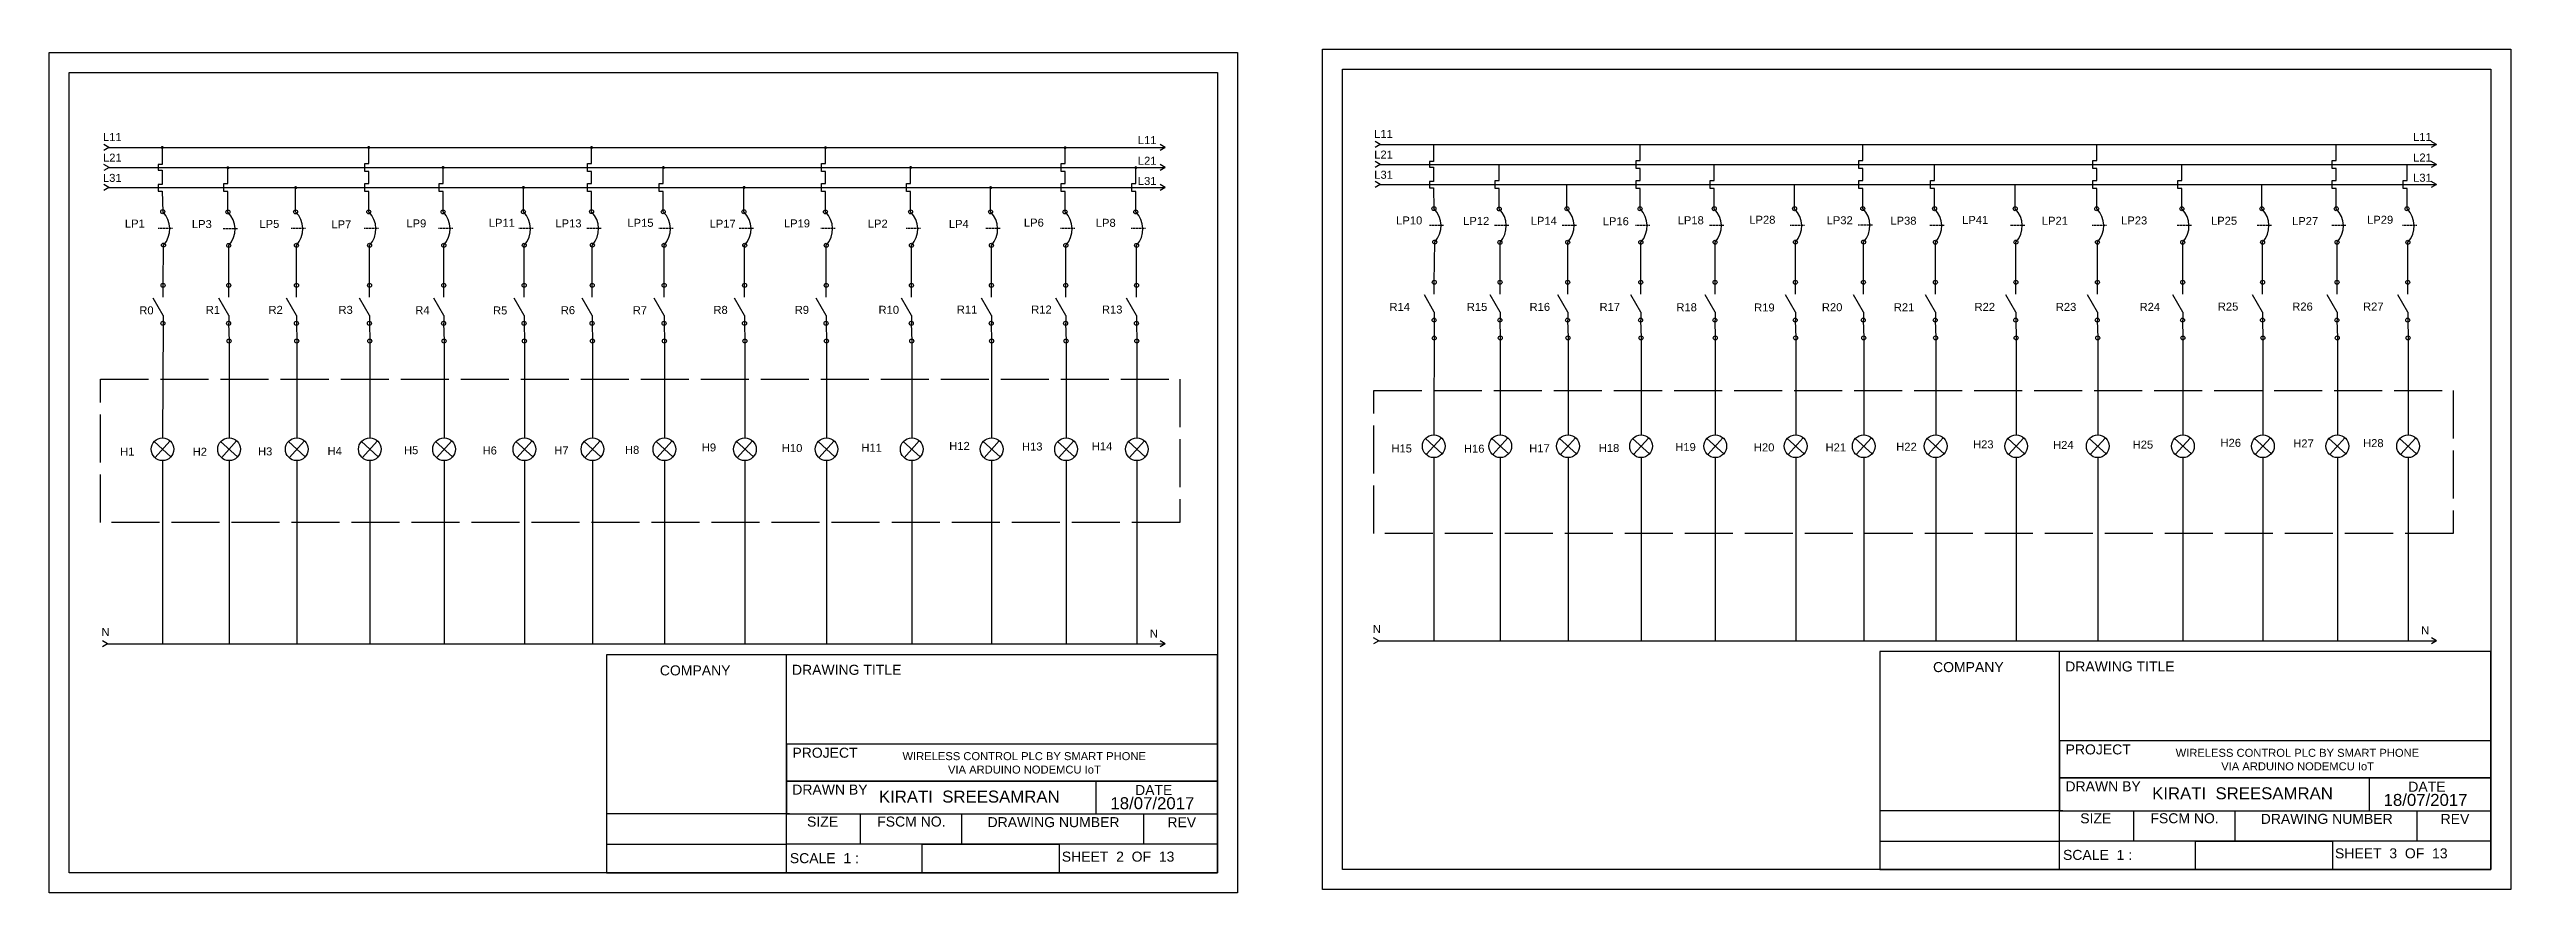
# Model space of a CAD drawing. Header units: millimetres. Extents: x -6 to 1596, y 16 to 720.
# Drawn here: x 317 to 932, y 508 to 719 of the extents above; entities that cross this region are included whole.
import ezdxf

# ---------------------------------------------------------------- set-up
doc = ezdxf.new("R2010")
doc.units = ezdxf.units.MM
for name, pattern in [('ACAD_ISO02W100', [15, 12, -3]), ('AUSGEZOGEN', [0]), ('DASHED2', [0.375, 0.25, -0.125]), ('PHANTOM', [2.5, 1.25, -0.25, 0.25, -0.25, 0.25, -0.25])]:
    doc.linetypes.add(name, pattern=pattern)
for name, color, linetype in [('Dash', 7, 'ACAD_ISO02W100'), ('LINES', 7, 'PHANTOM'), ('TCONNECTIONS', 7, 'AUSGEZOGEN')]:
    doc.layers.add(name, color=color, linetype=linetype)
doc.styles.get("Standard").update_dxf_attribs({"font": 'arial.ttf'})

msp = doc.modelspace()

# ---------------------------------------------------------------- linework, layer by layer
at = {"linetype": 'Continuous'}
for p, q in [((649.62, 694.87), (648.32, 695.62)), ((913.6, 694.86), (912.31, 695.61)), ((331.89, 694.1), (330.59, 694.85)), ((331.89, 694.1), (330.59, 693.35)), ((331.9, 689.1), (330.6, 689.85)), ((331.9, 689.1), (330.6, 688.35)), ((595.88, 694.08), (594.58, 694.83)), ((595.88, 694.08), (594.58, 693.33)), ((595.88, 689.08), (594.58, 689.83)), ((595.88, 689.08), (594.58, 688.33)), ((649.62, 694.87), (648.32, 694.12)), ((649.62, 689.87), (648.32, 690.62)), ((649.62, 689.87), (648.32, 689.12)), ((913.6, 694.86), (912.31, 694.11)), ((913.61, 689.86), (912.31, 690.61)), ((913.61, 689.86), (912.31, 689.11)), ((331.89, 684.1), (330.59, 684.85)), ((331.89, 684.1), (330.59, 683.35)), ((595.88, 684.08), (594.58, 684.83)), ((595.88, 684.08), (594.58, 683.33)), ((649.62, 684.87), (648.32, 685.62)), ((649.62, 684.87), (648.32, 684.12)), ((913.6, 684.86), (912.3, 685.61)), ((913.6, 684.86), (912.3, 684.11)), ((331.54, 570.04), (330.24, 570.79)), ((331.54, 570.04), (330.24, 569.29)), ((595.89, 570.06), (594.59, 570.81)), ((595.89, 570.06), (594.59, 569.31)), ((649.27, 570.81), (647.97, 571.56)), ((649.27, 570.81), (647.97, 570.06)), ((913.62, 570.83), (912.32, 571.58)), ((913.62, 570.83), (912.32, 570.08))]:
    msp.add_line(p, q, dxfattribs=at)
for p, q in [((456.24, 567.29), (456.24, 512.84)), ((608.96, 567.29), (456.24, 567.29)), ((501.19, 512.84), (501.19, 567.29)), ((608.96, 512.84), (608.96, 567.29)), ((608.96, 567.29), (608.96, 512.84)), ((774.45, 568.11), (774.45, 513.67)), ((927.17, 568.11), (774.45, 568.11)), ((819.4, 513.67), (819.4, 568.11)), ((927.17, 513.67), (927.17, 568.11)), ((927.17, 568.11), (927.17, 513.67)), ((608.96, 544.97), (501.19, 544.97)), ((501.19, 544.97), (501.19, 535.73)), ((608.96, 535.73), (608.96, 544.97)), ((927.17, 545.8), (819.4, 545.8)), ((819.4, 545.8), (819.4, 536.55)), ((927.17, 536.55), (927.17, 545.8)), ((608.96, 535.73), (501.19, 535.73)), ((501.19, 535.73), (501.19, 527.54)), ((501.19, 535.73), (608.96, 535.73)), ((578.53, 535.73), (578.53, 527.54)), ((608.96, 527.54), (608.96, 535.73)), ((927.17, 536.55), (819.4, 536.55)), ((819.4, 536.55), (819.4, 528.36)), ((819.4, 536.55), (927.17, 536.55)), ((896.74, 536.55), (896.74, 528.36)), ((927.17, 528.36), (927.17, 536.55)), ((501.19, 527.54), (456.24, 527.54)), ((456.24, 527.54), (456.24, 519.95)), ((502, 527.54), (501.19, 527.54)), ((501.19, 527.54), (608.96, 527.54)), ((501.19, 519.95), (501.19, 527.54)), ((502, 527.54), (608.96, 527.54)), ((519.64, 527.54), (519.64, 519.95)), ((545.04, 527.54), (590.46, 527.54)), ((545.04, 519.95), (545.04, 527.54)), ((590.46, 527.54), (590.46, 519.95)), ((608.96, 527.54), (608.96, 519.95)), ((819.4, 528.36), (774.45, 528.36)), ((774.45, 528.36), (774.45, 520.77)), ((820.21, 528.36), (819.4, 528.36)), ((819.4, 528.36), (927.17, 528.36)), ((819.4, 520.77), (819.4, 528.36)), ((820.21, 528.36), (927.17, 528.36)), ((837.85, 528.36), (837.85, 520.77)), ((863.25, 528.36), (908.67, 528.36)), ((863.25, 520.77), (863.25, 528.36)), ((908.67, 528.36), (908.67, 520.77)), ((927.17, 528.36), (927.17, 520.77)), ((456.24, 519.95), (501.19, 519.95)), ((502, 519.95), (501.19, 519.95)), ((608.96, 519.95), (502, 519.95)), ((535.14, 519.95), (569.37, 519.95)), ((535.14, 512.84), (535.14, 519.95)), ((590.46, 519.95), (545.04, 519.95)), ((569.37, 519.95), (569.37, 512.84)), ((774.45, 520.77), (819.4, 520.77)), ((820.21, 520.77), (819.4, 520.77)), ((927.17, 520.77), (820.21, 520.77)), ((853.35, 520.77), (887.58, 520.77)), ((853.35, 513.67), (853.35, 520.77)), ((908.67, 520.77), (863.25, 520.77)), ((887.58, 520.77), (887.58, 513.67)), ((456.24, 512.84), (608.96, 512.84)), ((608.96, 512.84), (501.19, 512.84)), ((569.37, 512.84), (535.14, 512.84)), ((774.45, 513.67), (927.17, 513.67)), ((927.17, 513.67), (819.4, 513.67)), ((887.58, 513.67), (853.35, 513.67))]:
    msp.add_line(p, q)
at = {"layer": 'Dash', "linetype": 'Continuous'}
for p, q in [((316.96, 507.84), (316.96, 717.84)), ((316.96, 717.84), (613.96, 717.84)), ((613.96, 717.84), (613.96, 507.84)), ((635.17, 508.67), (635.17, 718.67)), ((635.17, 718.67), (932.17, 718.67)), ((640.17, 513.67), (640.17, 713.67)), ((640.17, 713.67), (927.17, 713.67)), ((927.17, 713.67), (927.17, 513.67)), ((932.17, 718.67), (932.17, 508.67)), ((321.96, 512.84), (321.96, 712.84)), ((321.96, 712.84), (608.96, 712.84)), ((608.96, 712.84), (608.96, 512.84)), ((331.89, 694.1), (595.85, 694.1)), ((331.9, 689.1), (396.08, 689.1)), ((345.2, 689.82), (344.17, 689.82)), ((344.17, 689.82), (344.17, 688.42)), ((345.2, 694.1), (345.2, 689.82)), ((361.62, 685.1), (361.62, 689.1)), ((395.82, 688.1), (395.82, 690.1)), ((395.82, 690.1), (396.82, 690.1)), ((396.08, 689.1), (595.88, 689.08)), ((396.82, 690.1), (396.82, 694.1)), ((415.38, 685.1), (415.38, 689.1)), ((451.5, 688.1), (451.5, 690.1)), ((451.5, 690.1), (452.5, 690.1)), ((452.5, 690.1), (452.5, 694.1)), ((470.44, 685.1), (470.44, 689.1)), ((509.96, 688.1), (509.96, 690.1)), ((509.96, 690.1), (510.96, 690.1)), ((510.96, 690.1), (510.96, 694.1)), ((532.25, 685.1), (532.25, 689.1)), ((569.84, 688.1), (569.84, 690.1)), ((569.84, 690.1), (570.84, 690.1)), ((570.84, 690.1), (570.84, 694.1)), ((588.52, 685.1), (588.52, 689.09)), ((649.62, 694.86), (913.6, 694.86)), ((649.62, 689.87), (713.81, 689.87)), ((662.93, 690.59), (661.89, 690.59)), ((661.89, 690.59), (661.89, 689.2)), ((661.89, 689.2), (662.93, 689.2)), ((662.93, 694.87), (662.93, 690.59)), ((662.93, 689.2), (662.93, 685.64)), ((679.35, 685.87), (679.35, 689.87)), ((713.55, 688.87), (713.55, 690.87)), ((713.55, 690.87), (714.55, 690.87)), ((713.81, 689.87), (902.31, 689.87)), ((714.55, 690.87), (714.55, 694.87)), ((733.11, 685.87), (733.11, 689.87)), ((769.23, 688.87), (769.23, 690.87)), ((769.23, 690.87), (770.23, 690.87)), ((770.23, 690.87), (770.23, 694.87)), ((788.17, 685.87), (788.17, 689.87)), ((827.68, 688.87), (827.68, 690.87)), ((827.68, 690.87), (828.68, 690.87)), ((828.68, 690.87), (828.68, 694.87)), ((849.98, 685.87), (849.98, 689.87)), ((887.56, 688.87), (887.56, 690.87)), ((887.56, 690.87), (888.56, 690.87)), ((888.56, 690.87), (888.56, 694.87)), ((902.31, 689.86), (913.61, 689.86)), ((906.24, 685.87), (906.24, 689.86)), ((331.89, 684.1), (595.88, 684.08)), ((344.17, 688.42), (345.2, 688.42)), ((345.2, 684.87), (344.17, 684.87)), ((344.17, 684.87), (344.17, 683.21)), ((344.17, 683.21), (345.2, 683.21)), ((345.2, 688.42), (345.2, 684.87)), ((345.2, 683.21), (345.32, 678.06)), ((360.62, 683.1), (360.62, 685.1)), ((360.62, 685.1), (361.62, 685.1)), ((361.62, 683.1), (360.62, 683.1)), ((361.62, 677.98), (361.62, 683.1)), ((378.55, 678.02), (378.55, 684.1)), ((396.82, 688.1), (395.82, 688.1)), ((395.82, 683.1), (395.82, 685.1)), ((395.82, 685.1), (396.82, 685.1)), ((396.82, 683.1), (395.82, 683.1)), ((396.82, 685.1), (396.82, 688.1)), ((396.82, 678.02), (396.82, 683.1)), ((414.38, 683.1), (414.38, 685.1)), ((414.38, 685.1), (415.38, 685.1)), ((415.38, 683.1), (414.38, 683.1)), ((415.38, 678.02), (415.38, 683.1)), ((435.47, 678.03), (435.47, 684.09)), ((452.5, 688.1), (451.5, 688.1)), ((451.5, 683.1), (451.5, 685.1)), ((451.5, 685.1), (452.5, 685.1)), ((452.5, 683.1), (451.5, 683.1)), ((452.5, 685.1), (452.5, 688.1)), ((452.5, 678.07), (452.5, 683.1)), ((469.44, 683.1), (469.44, 685.1)), ((469.44, 685.1), (470.44, 685.1)), ((470.44, 683.1), (469.44, 683.1)), ((470.44, 678.03), (470.44, 683.1)), ((490.59, 678.03), (490.59, 684.1)), ((510.96, 688.1), (509.96, 688.1)), ((509.96, 683.1), (509.96, 685.1)), ((509.96, 685.1), (510.96, 685.1)), ((510.96, 683.1), (509.96, 683.1)), ((510.96, 685.1), (510.96, 688.1)), ((510.96, 678.02), (510.96, 683.1)), ((531.25, 683.1), (531.25, 685.1)), ((531.25, 685.1), (532.25, 685.1)), ((532.25, 683.1), (531.25, 683.1)), ((532.25, 678.02), (532.25, 683.1)), ((552.23, 678.02), (552.23, 684.1)), ((570.84, 688.1), (569.84, 688.1)), ((569.84, 683.1), (569.84, 685.1)), ((569.84, 685.1), (570.84, 685.1)), ((570.84, 683.1), (569.84, 683.1)), ((570.84, 685.1), (570.84, 688.1)), ((570.84, 678.01), (570.84, 683.1)), ((587.52, 683.1), (587.52, 685.1)), ((587.52, 685.1), (588.52, 685.1)), ((588.52, 683.1), (587.52, 683.1)), ((588.52, 678.01), (588.52, 683.1)), ((649.62, 684.87), (913.6, 684.86)), ((662.93, 685.64), (661.89, 685.64)), ((661.89, 685.64), (661.89, 683.99)), ((661.89, 683.99), (662.93, 683.99)), ((662.93, 683.99), (663.05, 678.83)), ((678.35, 683.87), (678.35, 685.87)), ((678.35, 685.87), (679.35, 685.87)), ((679.35, 683.87), (678.35, 683.87)), ((679.35, 678.75), (679.35, 683.87)), ((696.28, 678.79), (696.28, 684.87)), ((714.55, 688.87), (713.55, 688.87)), ((713.55, 683.87), (713.55, 685.87)), ((713.55, 685.87), (714.55, 685.87)), ((714.55, 683.87), (713.55, 683.87)), ((714.55, 685.87), (714.55, 688.87)), ((714.55, 678.79), (714.55, 683.87)), ((732.11, 683.87), (732.11, 685.87)), ((732.11, 685.87), (733.11, 685.87)), ((733.11, 683.87), (732.11, 683.87)), ((733.11, 678.8), (733.11, 683.87)), ((753.19, 678.8), (753.19, 684.87)), ((770.23, 688.87), (769.23, 688.87)), ((769.23, 683.87), (769.23, 685.87)), ((769.23, 685.87), (770.23, 685.87)), ((770.23, 683.87), (769.23, 683.87)), ((770.23, 685.87), (770.23, 688.87)), ((770.23, 678.84), (770.23, 683.87)), ((787.17, 683.87), (787.17, 685.87)), ((787.17, 685.87), (788.17, 685.87)), ((788.17, 683.87), (787.17, 683.87)), ((788.17, 678.8), (788.17, 683.87)), ((808.31, 678.81), (808.31, 684.87)), ((828.68, 688.87), (827.68, 688.87)), ((827.68, 683.87), (827.68, 685.87)), ((827.68, 685.87), (828.68, 685.87)), ((828.68, 683.87), (827.68, 683.87)), ((828.68, 685.87), (828.68, 688.87)), ((828.68, 678.79), (828.68, 683.87)), ((848.98, 683.87), (848.98, 685.87)), ((848.98, 685.87), (849.98, 685.87)), ((849.98, 683.87), (848.98, 683.87)), ((849.98, 678.79), (849.98, 683.87)), ((869.96, 678.79), (869.96, 684.87)), ((888.56, 688.87), (887.56, 688.87)), ((887.56, 683.87), (887.56, 685.87)), ((887.56, 685.87), (888.56, 685.87)), ((888.56, 683.87), (887.56, 683.87)), ((888.56, 685.87), (888.56, 688.87)), ((888.56, 678.79), (888.56, 683.87)), ((905.24, 683.87), (905.24, 685.87)), ((905.24, 685.87), (906.24, 685.87)), ((906.24, 683.87), (905.24, 683.87)), ((906.24, 678.78), (906.24, 683.87)), ((345.4, 659.66), (345.52, 669.7)), ((361.83, 659.66), (361.83, 669.66)), ((378.76, 659.66), (378.76, 669.66)), ((397.01, 659.66), (397.01, 669.66)), ((415.57, 659.66), (415.57, 669.66)), ((435.66, 659.66), (435.66, 669.66)), ((452.66, 659.66), (452.66, 669.66)), ((470.65, 659.66), (470.65, 669.66)), ((490.76, 659.66), (490.76, 669.66)), ((511.15, 659.66), (511.15, 669.66)), ((532.45, 659.66), (532.45, 669.66)), ((552.43, 659.66), (552.43, 669.66)), ((571.03, 659.66), (571.03, 669.66)), ((588.72, 659.66), (588.72, 669.66)), ((663.13, 660.43), (663.25, 670.47)), ((679.56, 660.43), (679.56, 670.43)), ((696.48, 660.43), (696.48, 670.43)), ((714.74, 660.43), (714.74, 670.43)), ((733.3, 660.43), (733.3, 670.43)), ((753.38, 660.43), (753.38, 670.43)), ((770.39, 660.43), (770.39, 670.43)), ((788.37, 660.43), (788.37, 670.43)), ((808.49, 660.43), (808.49, 670.43)), ((828.88, 660.43), (828.88, 670.43)), ((850.18, 660.43), (850.18, 670.43)), ((870.16, 660.43), (870.16, 670.43)), ((888.76, 660.43), (888.76, 670.43)), ((906.44, 660.43), (906.44, 670.43)), ((345.4, 656.66), (345.4, 659.66)), ((361.83, 656.66), (361.83, 659.66)), ((378.76, 656.66), (378.76, 659.66)), ((397.01, 656.66), (397.01, 659.66)), ((415.57, 656.66), (415.57, 659.66)), ((435.66, 656.66), (435.66, 659.66)), ((452.66, 656.66), (452.66, 659.66)), ((470.65, 656.66), (470.65, 659.66)), ((490.76, 656.66), (490.76, 659.66)), ((511.15, 656.66), (511.15, 659.66)), ((532.45, 656.66), (532.45, 659.66)), ((552.43, 656.66), (552.43, 659.66)), ((571.03, 656.66), (571.03, 659.66)), ((588.72, 656.66), (588.72, 659.66)), ((663.13, 657.43), (663.13, 660.43)), ((679.56, 657.43), (679.56, 660.43)), ((696.48, 657.43), (696.48, 660.43)), ((714.74, 657.43), (714.74, 660.43)), ((733.3, 657.43), (733.3, 660.43)), ((753.38, 657.43), (753.38, 660.43)), ((770.39, 657.43), (770.39, 660.43)), ((788.37, 657.43), (788.37, 660.43)), ((808.49, 657.43), (808.49, 660.43)), ((828.88, 657.43), (828.88, 660.43)), ((850.18, 657.43), (850.18, 660.43)), ((870.16, 657.43), (870.16, 660.43)), ((888.76, 657.43), (888.76, 660.43)), ((906.44, 657.43), (906.44, 660.43)), ((345.4, 652.15), (342.91, 656.48)), ((345.4, 652.15), (345.4, 650.15)), ((361.83, 652.15), (359.34, 656.48)), ((361.83, 652.15), (361.83, 650.15)), ((378.76, 652.15), (376.26, 656.48)), ((378.76, 652.15), (378.76, 650.15)), ((397.01, 652.15), (394.52, 656.48)), ((397.01, 652.15), (397.01, 650.15)), ((415.57, 652.15), (413.08, 656.48)), ((415.57, 652.15), (415.57, 650.15)), ((435.66, 652.15), (433.16, 656.48)), ((435.66, 652.15), (435.66, 650.15)), ((452.66, 652.15), (450.17, 656.48)), ((452.66, 652.15), (452.66, 650.15)), ((470.65, 652.15), (468.15, 656.48)), ((470.65, 652.15), (470.65, 650.15)), ((490.76, 652.15), (488.27, 656.48)), ((490.76, 652.15), (490.76, 650.15)), ((511.15, 652.15), (508.66, 656.48)), ((511.15, 652.15), (511.15, 650.15)), ((532.45, 652.15), (529.96, 656.48)), ((532.45, 652.15), (532.45, 650.15)), ((552.43, 652.15), (549.94, 656.48)), ((552.43, 652.15), (552.43, 650.15)), ((571.03, 652.15), (568.54, 656.48)), ((571.03, 652.15), (571.03, 650.15)), ((588.72, 652.15), (586.23, 656.48)), ((588.72, 652.15), (588.72, 650.15)), ((663.13, 652.92), (660.64, 657.26)), ((663.13, 652.92), (663.13, 650.92)), ((679.56, 652.92), (677.06, 657.26)), ((679.56, 652.92), (679.56, 650.92)), ((696.48, 652.92), (693.99, 657.26)), ((696.48, 652.92), (696.48, 650.92)), ((714.74, 652.92), (712.25, 657.26)), ((714.74, 652.92), (714.74, 650.92)), ((733.3, 652.92), (730.81, 657.26)), ((733.3, 652.92), (733.3, 650.92)), ((753.38, 652.92), (750.89, 657.26)), ((753.38, 652.92), (753.38, 650.92)), ((770.39, 652.92), (767.89, 657.26)), ((770.39, 652.92), (770.39, 650.92)), ((788.37, 652.92), (785.88, 657.26)), ((788.37, 652.92), (788.37, 650.92)), ((808.49, 652.92), (806, 657.26)), ((808.49, 652.92), (808.49, 650.92)), ((828.88, 652.92), (826.38, 657.26)), ((828.88, 652.92), (828.88, 650.92)), ((850.18, 652.92), (847.68, 657.26)), ((850.18, 652.92), (850.18, 650.92)), ((870.16, 652.92), (867.66, 657.26)), ((870.16, 652.92), (870.16, 650.92)), ((888.76, 652.92), (886.27, 657.26)), ((888.76, 652.92), (888.76, 650.92)), ((906.44, 652.92), (903.95, 657.26)), ((906.44, 652.92), (906.44, 650.92)), ((345.4, 650.15), (345.27, 621.52)), ((361.79, 650.18), (361.9, 645.74)), ((378.72, 650.18), (378.82, 645.74)), ((396.97, 650.18), (397.08, 645.74)), ((415.53, 650.18), (415.64, 645.74)), ((435.62, 650.18), (435.72, 645.74)), ((452.62, 650.18), (452.73, 645.74)), ((470.61, 650.18), (470.71, 645.74)), ((490.73, 650.18), (490.83, 645.74)), ((511.11, 650.18), (511.22, 645.74)), ((532.41, 650.18), (532.52, 645.74)), ((552.39, 650.18), (552.5, 645.74)), ((570.99, 650.18), (571.1, 645.74)), ((588.68, 650.18), (588.78, 645.74)), ((663.13, 650.92), (662.99, 622.3)), ((679.52, 650.96), (679.62, 646.52)), ((679.62, 646.52), (679.62, 622.3)), ((696.44, 650.96), (696.55, 646.52)), ((696.55, 646.52), (696.55, 622.3)), ((714.7, 650.96), (714.8, 646.52)), ((714.8, 646.52), (714.8, 622.3)), ((733.26, 650.96), (733.36, 646.52)), ((733.36, 646.52), (733.36, 622.3)), ((753.34, 650.96), (753.45, 646.52)), ((753.45, 646.52), (753.45, 622.3)), ((770.35, 650.96), (770.45, 646.52)), ((770.45, 646.52), (770.45, 622.3)), ((788.33, 650.96), (788.44, 646.52)), ((788.44, 646.52), (788.44, 622.3)), ((808.45, 650.96), (808.56, 646.52)), ((808.56, 646.52), (808.56, 622.3)), ((828.84, 650.96), (828.94, 646.52)), ((828.94, 646.52), (828.94, 622.3)), ((850.14, 650.96), (850.24, 646.52)), ((850.24, 646.52), (850.24, 622.3)), ((870.12, 650.96), (870.22, 646.52)), ((870.22, 646.52), (870.22, 622.3)), ((888.72, 650.96), (888.83, 646.52)), ((888.83, 646.52), (888.83, 622.3)), ((906.41, 650.96), (906.51, 646.52)), ((906.51, 646.52), (906.51, 622.3)), ((361.9, 645.74), (361.9, 621.52)), ((378.82, 645.74), (378.82, 621.52)), ((397.08, 645.74), (397.08, 621.52)), ((415.64, 645.74), (415.64, 621.52)), ((435.72, 645.74), (435.72, 621.52)), ((452.73, 645.74), (452.73, 621.52)), ((470.71, 645.74), (470.71, 621.52)), ((490.83, 645.74), (490.83, 621.52)), ((511.22, 645.74), (511.22, 621.52)), ((532.52, 645.74), (532.52, 621.52)), ((552.5, 645.74), (552.5, 621.52)), ((571.1, 645.74), (571.1, 621.52)), ((588.78, 645.74), (588.78, 621.52)), ((664.9, 621.56), (661.09, 617.35)), ((681.53, 621.56), (677.72, 617.35)), ((698.45, 621.56), (694.64, 617.35)), ((716.71, 621.56), (712.9, 617.35)), ((735.27, 621.56), (731.46, 617.35)), ((755.35, 621.56), (751.54, 617.35)), ((772.36, 621.56), (768.55, 617.35)), ((790.34, 621.56), (786.53, 617.35)), ((810.46, 621.56), (806.65, 617.35)), ((830.85, 621.56), (827.04, 617.35)), ((852.15, 621.56), (848.33, 617.35)), ((872.13, 621.56), (868.32, 617.35)), ((890.73, 621.56), (886.92, 617.35)), ((908.42, 621.56), (904.6, 617.35)), ((347.37, 616.77), (343.16, 620.59)), ((347.17, 620.79), (343.36, 616.57)), ((345.27, 615.84), (345.27, 570.04)), ((364, 616.77), (359.79, 620.59)), ((363.8, 620.79), (359.99, 616.57)), ((361.9, 615.84), (361.9, 570.04)), ((380.93, 616.77), (376.72, 620.59)), ((380.73, 620.79), (376.92, 616.57)), ((378.82, 615.84), (378.82, 570.04)), ((399.19, 616.77), (394.97, 620.59)), ((398.98, 620.79), (395.17, 616.57)), ((397.08, 615.84), (397.08, 570.04)), ((417.75, 616.77), (413.53, 620.59)), ((417.55, 620.79), (413.73, 616.57)), ((415.64, 615.84), (415.64, 570.04)), ((437.83, 616.77), (433.61, 620.59)), ((437.63, 620.79), (433.81, 616.57)), ((435.72, 615.84), (435.72, 570.04)), ((454.83, 616.77), (450.62, 620.59)), ((454.63, 620.79), (450.82, 616.57)), ((452.73, 615.84), (452.73, 570.04)), ((472.82, 616.77), (468.61, 620.59)), ((472.62, 620.79), (468.81, 616.57)), ((470.71, 615.84), (470.71, 570.04)), ((492.94, 616.77), (488.72, 620.59)), ((492.74, 620.79), (488.92, 616.57)), ((490.83, 615.84), (490.83, 570.04)), ((513.32, 616.77), (509.11, 620.59)), ((513.12, 620.79), (509.31, 616.57)), ((511.22, 615.84), (511.22, 570.04)), ((534.62, 616.77), (530.41, 620.59)), ((534.42, 620.79), (530.61, 616.57)), ((532.52, 615.84), (532.52, 570.04)), ((554.6, 616.77), (550.39, 620.59)), ((554.4, 620.79), (550.59, 616.57)), ((552.5, 615.84), (552.5, 570.04)), ((573.21, 616.77), (568.99, 620.59)), ((573.01, 620.79), (569.19, 616.57)), ((571.1, 615.84), (571.1, 570.04)), ((590.89, 616.77), (586.68, 620.59)), ((590.69, 620.79), (586.88, 616.57)), ((588.78, 615.84), (588.78, 570.04)), ((665.1, 617.55), (660.89, 621.36)), ((662.99, 616.61), (662.99, 570.81)), ((681.73, 617.55), (677.52, 621.36)), ((679.62, 616.61), (679.62, 570.81)), ((698.66, 617.55), (694.44, 621.36)), ((696.55, 616.61), (696.55, 570.81)), ((716.91, 617.55), (712.7, 621.36)), ((714.8, 616.61), (714.8, 570.81)), ((735.47, 617.55), (731.26, 621.36)), ((733.36, 616.61), (733.36, 570.81)), ((755.55, 617.55), (751.34, 621.36)), ((753.45, 616.61), (753.45, 570.81)), ((772.56, 617.55), (768.35, 621.36)), ((770.45, 616.61), (770.45, 570.81)), ((790.55, 617.55), (786.33, 621.36)), ((788.44, 616.61), (788.44, 570.81)), ((810.66, 617.55), (806.45, 621.36)), ((808.56, 616.61), (808.56, 570.81)), ((831.05, 617.55), (826.83, 621.36)), ((828.94, 616.61), (828.94, 570.81)), ((852.35, 617.55), (848.13, 621.36)), ((850.24, 616.61), (850.24, 570.81)), ((872.33, 617.55), (868.11, 621.36)), ((870.22, 616.61), (870.22, 570.81)), ((890.93, 617.55), (886.72, 621.36)), ((888.83, 616.61), (888.83, 570.81)), ((908.62, 617.55), (904.4, 621.36)), ((906.51, 616.61), (906.51, 570.81)), ((331.54, 570.04), (595.53, 570.02)), ((649.27, 570.83), (913.25, 570.81)), ((608.96, 512.84), (321.96, 512.84)), ((927.17, 513.67), (640.17, 513.67)), ((613.96, 507.84), (316.96, 507.84)), ((932.17, 508.67), (635.17, 508.67))]:
    msp.add_line(p, q, dxfattribs=at)
at = {"layer": 'Dash', "linetype": 'DASHED2'}
for p, q in [((347.74, 673.88), (344.16, 673.88)), ((364.05, 673.8), (360.47, 673.8)), ((380.98, 673.84), (377.4, 673.84)), ((399.25, 673.84), (395.67, 673.84)), ((417.8, 673.84), (414.22, 673.84)), ((437.89, 673.85), (434.31, 673.85)), ((454.93, 673.89), (451.35, 673.89)), ((472.87, 673.85), (469.29, 673.85)), ((493.01, 673.85), (489.43, 673.85)), ((513.38, 673.84), (509.8, 673.84)), ((534.68, 673.84), (531.1, 673.84)), ((554.66, 673.84), (551.07, 673.84)), ((573.26, 673.83), (569.68, 673.83)), ((590.94, 673.83), (587.36, 673.83)), ((665.47, 674.65), (661.89, 674.65)), ((681.77, 674.57), (678.19, 674.57)), ((698.7, 674.61), (695.12, 674.61)), ((716.97, 674.61), (713.39, 674.61)), ((735.53, 674.62), (731.95, 674.62)), ((755.62, 674.63), (752.04, 674.63)), ((772.65, 674.66), (769.07, 674.66)), ((790.59, 674.62), (787.01, 674.62)), ((810.74, 674.63), (807.15, 674.63)), ((831.11, 674.62), (827.53, 674.62)), ((852.4, 674.61), (848.82, 674.61)), ((872.38, 674.61), (868.8, 674.61)), ((890.99, 674.61), (887.41, 674.61)), ((908.67, 674.6), (905.09, 674.6))]:
    msp.add_line(p, q, dxfattribs=at)
at = {"layer": 'Dash', "linetype": 'Continuous'}
for centre, radius in [((345.32, 678.06), 0.5), ((361.62, 677.98), 0.5), ((378.55, 678.02), 0.5), ((396.82, 678.02), 0.5), ((415.38, 678.02), 0.5), ((435.47, 678.03), 0.5), ((452.5, 678.07), 0.5), ((470.44, 678.03), 0.5), ((490.59, 678.03), 0.5), ((510.96, 678.02), 0.5), ((532.25, 678.02), 0.5), ((552.23, 678.02), 0.5), ((570.84, 678.01), 0.5), ((588.52, 678.01), 0.5), ((663.05, 678.83), 0.5), ((679.35, 678.75), 0.5), ((696.28, 678.79), 0.5), ((714.55, 678.79), 0.5), ((733.11, 678.8), 0.5), ((753.19, 678.81), 0.5), ((770.23, 678.84), 0.5), ((788.17, 678.8), 0.5), ((808.31, 678.81), 0.5), ((828.68, 678.79), 0.5), ((849.98, 678.79), 0.5), ((869.96, 678.79), 0.5), ((888.56, 678.79), 0.5), ((906.24, 678.78), 0.5), ((663.25, 670.47), 0.5), ((679.55, 670.39), 0.5), ((696.48, 670.43), 0.5), ((714.75, 670.43), 0.5), ((733.31, 670.44), 0.5), ((753.39, 670.45), 0.5), ((770.43, 670.48), 0.5), ((788.37, 670.44), 0.5), ((808.51, 670.45), 0.5), ((828.88, 670.44), 0.5), ((850.18, 670.43), 0.5), ((870.16, 670.43), 0.5), ((888.76, 670.43), 0.5), ((906.45, 670.42), 0.5), ((345.52, 669.7), 0.5), ((361.82, 669.62), 0.5), ((378.75, 669.66), 0.5), ((397.02, 669.66), 0.5), ((415.58, 669.66), 0.5), ((435.67, 669.68), 0.5), ((452.7, 669.71), 0.5), ((470.64, 669.67), 0.5), ((490.79, 669.68), 0.5), ((511.16, 669.66), 0.5), ((532.45, 669.66), 0.5), ((552.43, 669.66), 0.5), ((571.04, 669.66), 0.5), ((588.72, 669.65), 0.5), ((345.4, 659.66), 0.5), ((361.83, 659.66), 0.5), ((378.76, 659.66), 0.5), ((397.01, 659.66), 0.5), ((415.57, 659.66), 0.5), ((435.66, 659.66), 0.5), ((452.66, 659.66), 0.5), ((470.65, 659.66), 0.5), ((490.76, 659.66), 0.5), ((511.15, 659.66), 0.5), ((532.45, 659.66), 0.5), ((552.43, 659.66), 0.5), ((571.03, 659.66), 0.5), ((588.72, 659.66), 0.5), ((663.13, 660.43), 0.5), ((679.56, 660.43), 0.5), ((696.48, 660.43), 0.5), ((714.74, 660.43), 0.5), ((733.3, 660.43), 0.5), ((753.38, 660.43), 0.5), ((770.39, 660.43), 0.5), ((788.37, 660.43), 0.5), ((808.49, 660.43), 0.5), ((828.88, 660.43), 0.5), ((850.18, 660.43), 0.5), ((870.16, 660.43), 0.5), ((888.76, 660.43), 0.5), ((906.44, 660.43), 0.5), ((345.36, 650.18), 0.5), ((361.79, 650.18), 0.5), ((361.89, 645.74), 0.5), ((378.72, 650.18), 0.5), ((378.82, 645.74), 0.5), ((396.97, 650.18), 0.5), ((397.07, 645.74), 0.5), ((415.53, 650.18), 0.5), ((415.63, 645.74), 0.5), ((435.62, 650.18), 0.5), ((435.71, 645.74), 0.5), ((452.62, 650.18), 0.5), ((452.72, 645.74), 0.5), ((470.61, 650.18), 0.5), ((470.71, 645.74), 0.5), ((490.73, 650.18), 0.5), ((490.82, 645.74), 0.5), ((511.11, 650.18), 0.5), ((511.21, 645.74), 0.5), ((532.41, 650.18), 0.5), ((532.51, 645.74), 0.5), ((552.39, 650.18), 0.5), ((552.49, 645.74), 0.5), ((570.99, 650.18), 0.5), ((571.09, 645.74), 0.5), ((588.68, 650.18), 0.5), ((588.78, 645.74), 0.5), ((663.09, 650.96), 0.5), ((663.11, 646.46), 0.5), ((679.52, 650.96), 0.5), ((679.62, 646.52), 0.5), ((696.44, 650.96), 0.5), ((696.54, 646.52), 0.5), ((714.7, 650.96), 0.5), ((714.8, 646.52), 0.5), ((733.26, 650.96), 0.5), ((733.36, 646.52), 0.5), ((753.34, 650.96), 0.5), ((753.44, 646.52), 0.5), ((770.35, 650.96), 0.5), ((770.45, 646.52), 0.5), ((788.33, 650.96), 0.5), ((788.43, 646.52), 0.5), ((808.45, 650.96), 0.5), ((808.55, 646.52), 0.5), ((828.84, 650.96), 0.5), ((828.94, 646.52), 0.5), ((850.14, 650.96), 0.5), ((850.23, 646.52), 0.5), ((870.12, 650.96), 0.5), ((870.22, 646.52), 0.5), ((888.72, 650.96), 0.5), ((888.82, 646.52), 0.5), ((906.41, 650.96), 0.5), ((906.5, 646.52), 0.5), ((345.27, 618.68), 2.84), ((361.9, 618.68), 2.84), ((378.82, 618.68), 2.84), ((397.08, 618.68), 2.84), ((415.64, 618.68), 2.84), ((435.72, 618.68), 2.84), ((452.73, 618.68), 2.84), ((470.71, 618.68), 2.84), ((490.83, 618.68), 2.84), ((511.22, 618.68), 2.84), ((532.52, 618.68), 2.84), ((552.5, 618.68), 2.84), ((571.1, 618.68), 2.84), ((588.78, 618.68), 2.84), ((662.99, 619.45), 2.84), ((679.62, 619.45), 2.84), ((696.55, 619.45), 2.84), ((714.8, 619.45), 2.84), ((733.36, 619.45), 2.84), ((753.45, 619.45), 2.84), ((770.45, 619.45), 2.84), ((788.44, 619.45), 2.84), ((808.56, 619.45), 2.84), ((828.94, 619.45), 2.84), ((850.24, 619.45), 2.84), ((870.22, 619.45), 2.84), ((888.83, 619.45), 2.84), ((906.51, 619.45), 2.84)]:
    msp.add_circle(centre, radius, dxfattribs=at)
for centre, end in [((341.01, 673.77), 44.84643), ((357.32, 673.69), 44.84643), ((374.24, 673.73), 404.84643), ((392.52, 673.73), 404.84643), ((411.07, 673.74), 404.84643), ((431.16, 673.75), 404.84643), ((448.19, 673.78), 404.84643), ((466.13, 673.74), 404.84643), ((486.28, 673.75), 44.84643), ((506.65, 673.74), 404.84643), ((527.94, 673.73), 404.84643), ((547.92, 673.73), 44.84643), ((566.53, 673.73), 404.84643), ((584.21, 673.72), 404.84643), ((658.74, 674.55), 44.84643), ((675.04, 674.47), 44.84643), ((691.97, 674.51), 404.84643), ((710.24, 674.51), 404.84643), ((728.8, 674.51), 404.84643), ((748.88, 674.52), 404.84643), ((765.92, 674.56), 404.84643), ((783.86, 674.52), 404.84643), ((804, 674.52), 44.84643), ((824.37, 674.51), 404.84643), ((845.67, 674.51), 404.84643), ((865.65, 674.51), 44.84643), ((884.26, 674.5), 404.84643), ((901.94, 674.49), 404.84643)]:
    msp.add_arc(centre, 6.08, 317.90107, end, dxfattribs=at)
at = {"layer": 'LINES', "linetype": 'ACAD_ISO02W100'}
for p, q in [((329.8, 636.19), (599.51, 636.19)), ((329.8, 600.39), (329.8, 636.19)), ((599.51, 636.19), (599.51, 600.39)), ((648.04, 633.41), (917.74, 633.41)), ((648.04, 597.61), (648.04, 633.41)), ((917.74, 633.41), (917.74, 597.61)), ((599.51, 600.39), (329.8, 600.39)), ((917.74, 597.61), (648.04, 597.61))]:
    msp.add_line(p, q, dxfattribs=at)
at = {"layer": 'TCONNECTIONS', "color": 7, "const_width": 0.375}
for points in [[(345.02, 694.1, 1), (345.4, 694.1, 1)], [(361.44, 689.04, 1), (361.81, 689.04, 1)], [(396.64, 694.1, 1), (397.01, 694.1, 1)], [(415.21, 689.11, 1), (415.58, 689.11, 1)], [(452.31, 694.1, 1), (452.68, 694.1, 1)], [(470.27, 689.09, 1), (470.65, 689.09, 1)], [(510.78, 694.07, 1), (511.16, 694.07, 1)], [(532.07, 689.11, 1), (532.44, 689.11, 1)], [(570.67, 694.06, 1), (571.04, 694.06, 1)], [(588.34, 689.07, 1), (588.71, 689.07, 1)], [(378.39, 684.08, 1), (378.76, 684.08, 1)], [(435.29, 684.11, 1), (435.67, 684.11, 1)], [(490.44, 684.12, 1), (490.81, 684.12, 1)], [(552.08, 684.08, 1), (552.45, 684.08, 1)]]:
    msp.add_lwpolyline(points, format="xyb", close=True, dxfattribs=at)

# ---------------------------------------------------------------- texts
for s, height, p in [('COMPANY', 2.5, (469.57, 562.17)), ('DRAWING TITLE', 2.5, (502.59, 562.32)), ('COMPANY', 2.5, (787.78, 562.99)), ('DRAWING TITLE', 2.5, (820.8, 563.15)), ('PROJECT', 2.5, (502.7, 541.59)), ('WIRELESS CONTROL PLC BY SMART PHONE', 2, (530.21, 540.99)), ('PROJECT', 2.5, (820.91, 542.42)), ('WIRELESS CONTROL PLC BY SMART PHONE', 2, (848.42, 541.82)), ('VIA ARDUINO NODEMCU I', 2, (541.59, 537.63)), ('oT', 2, (576.52, 537.63)), ('DRAWN BY', 2.5, (820.88, 533.2)), ('VIA ARDUINO NODEMCU I', 2, (859.81, 538.45)), ('oT', 2, (894.73, 538.45)), ('DATE', 2.5, (906.56, 533.1)), ('DRAWN BY', 2.5, (502.67, 532.38)), ('KIRATI  SREESAMRAN', 3, (524.32, 530.38)), ('18/07/2017', 3, (582.18, 528.73)), ('DATE', 2.5, (588.35, 532.27)), ('KIRATI  SREESAMRAN', 3, (842.54, 531.2)), ('18/07/2017', 3, (900.39, 529.55)), ('SIZE', 2.5, (506.36, 524.37)), ('FSCM NO.', 2.5, (523.9, 524.39)), ('DRAWING NUMBER', 2.5, (551.47, 524.24)), ('REV', 2.5, (596.42, 524.22)), ('SIZE', 2.5, (824.57, 525.2)), ('FSCM NO.', 2.5, (842.11, 525.22)), ('DRAWING NUMBER', 2.5, (869.68, 525.07)), ('REV', 2.5, (914.64, 525.04)), ('SCALE  1 :', 2.5, (502.06, 515.24)), ('SHEET  2  OF  13', 2.5, (570.03, 515.63)), ('SCALE  1 :', 2.5, (820.27, 516.06)), ('SHEET  3  OF  13', 2.5, (888.24, 516.45))]:
    msp.add_text(s, height=height).set_placement(p)
at = {"layer": 'Dash'}
for s, p in [('L11', (330.39, 695.72)), ('L11', (589.04, 694.95)), ('L11', (648.11, 696.5)), ('L11', (907.77, 695.76)), ('L21', (330.4, 690.56)), ('L21', (589.04, 689.79)), ('L21', (648.12, 691.34)), ('L21', (907.78, 690.6)), ('L31', (330.39, 685.51)), ('L31', (589.04, 684.74)), ('L31', (648.12, 686.29)), ('L31', (907.77, 685.55)), ('LP10', (653.6, 674.88)), ('LP12', (670.34, 674.75)), ('LP14', (687.23, 674.78)), ('LP18', (723.96, 674.92)), ('LP28', (741.86, 675.05)), ('LP32', (761.19, 674.92)), ('LP38', (777.12, 674.81)), ('LP41', (795.05, 675)), ('LP21', (814.97, 674.8)), ('LP23', (834.79, 674.87)), ('LP25', (857.25, 674.8)), ('LP27', (877.51, 674.72)), ('LP29', (896.26, 675.05)), ('LP1', (335.87, 674.11)), ('LP3', (352.62, 673.97)), ('LP5', (369.5, 674.02)), ('LP7', (387.49, 673.91)), ('LP9', (406.23, 674.14)), ('LP11', (426.82, 674.28)), ('LP13', (443.47, 674.14)), ('LP15', (461.46, 674.28)), ('LP17', (482.01, 674.07)), ('LP19', (500.58, 674.14)), ('LP2', (521.55, 674.08)), ('LP4', (541.81, 674.01)), ('LP6', (560.56, 674.33)), ('LP8', (578.53, 674.28)), ('LP16', (705.22, 674.67)), ('R0', (339.47, 652.4)), ('R1', (356.07, 652.53)), ('R2', (371.76, 652.53)), ('R3', (389.25, 652.53)), ('R4', (408.45, 652.45)), ('R5', (427.88, 652.38)), ('R6', (444.81, 652.45)), ('R7', (462.8, 652.45)), ('R8', (482.96, 652.52)), ('R9', (503.28, 652.53)), ('R10', (524.23, 652.54)), ('R11', (543.78, 652.61)), ('R12', (562.38, 652.61)), ('R13', (580.06, 652.61)), ('R14', (651.92, 653.27)), ('R15', (671.26, 653.27)), ('R16', (686.94, 653.27)), ('R17', (704.43, 653.27)), ('R18', (723.63, 653.19)), ('R19', (743.07, 653.12)), ('R20', (760, 653.19)), ('R21', (777.98, 653.18)), ('R22', (798.15, 653.27)), ('R23', (818.46, 653.27)), ('R24', (839.41, 653.28)), ('R25', (858.96, 653.35)), ('R26', (877.56, 653.35)), ('R27', (895.25, 653.35)), ('H1', (334.68, 617.12)), ('H2', (352.81, 617.06)), ('H3', (369.14, 617.15)), ('H4', (386.52, 617.24)), ('H5', (405.63, 617.46)), ('H6', (425.27, 617.38)), ('H7', (443.19, 617.4)), ('H8', (460.86, 617.54)), ('H9', (480.06, 618.14)), ('H10', (500.06, 617.99)), ('H11', (519.94, 618.07)), ('H12', (541.9, 618.52)), ('H13', (560.08, 618.37)), ('H14', (577.54, 618.44)), ('H15', (652.41, 617.89)), ('H16', (670.54, 617.83)), ('H17', (686.86, 617.93)), ('H18', (704.24, 618)), ('H19', (723.36, 618.23)), ('H20', (743, 618.16)), ('H21', (760.92, 618.16)), ('H22', (778.58, 618.31)), ('H23', (797.78, 618.91)), ('H24', (817.78, 618.76)), ('H25', (837.67, 618.85)), ('H26', (859.63, 619.3)), ('H27', (877.81, 619.14)), ('H28', (895.26, 619.22)), ('N', (330.03, 572)), ('N', (592.05, 571.63)), ('N', (647.76, 572.77)), ('N', (909.77, 572.41))]:
    msp.add_text(s, height=2, dxfattribs=at).set_placement(p)

doc.saveas('drawing.dxf')
